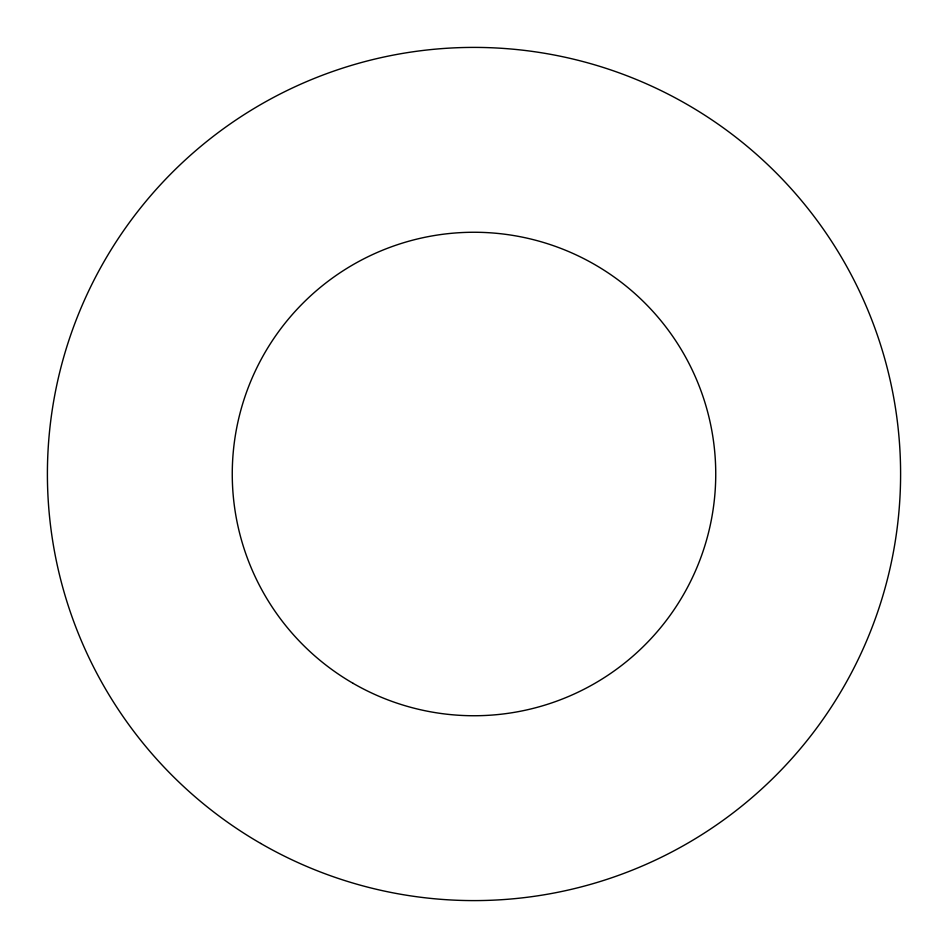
<?xml version="1.0" encoding="UTF-8"?>
<svg xmlns="http://www.w3.org/2000/svg" width="948" height="948" viewBox="0 0 948 948"><rect width="100%" height="100%" fill="white"/><g stroke="black" fill="none" stroke-linecap="round" stroke-linejoin="round"><path stroke-width="1.42" d="M353.13 683.354A241.74 241.74 0 0 0 715.74 474A241.74 241.74 0 0 0 353.13 264.646A241.74 241.74 0 0 0 353.13 683.354M260.7 843.447A426.6 426.6 0 0 0 900.6 474A426.6 426.6 0 0 0 260.7 104.553A426.6 426.6 0 0 0 260.7 843.447"/></g></svg>
